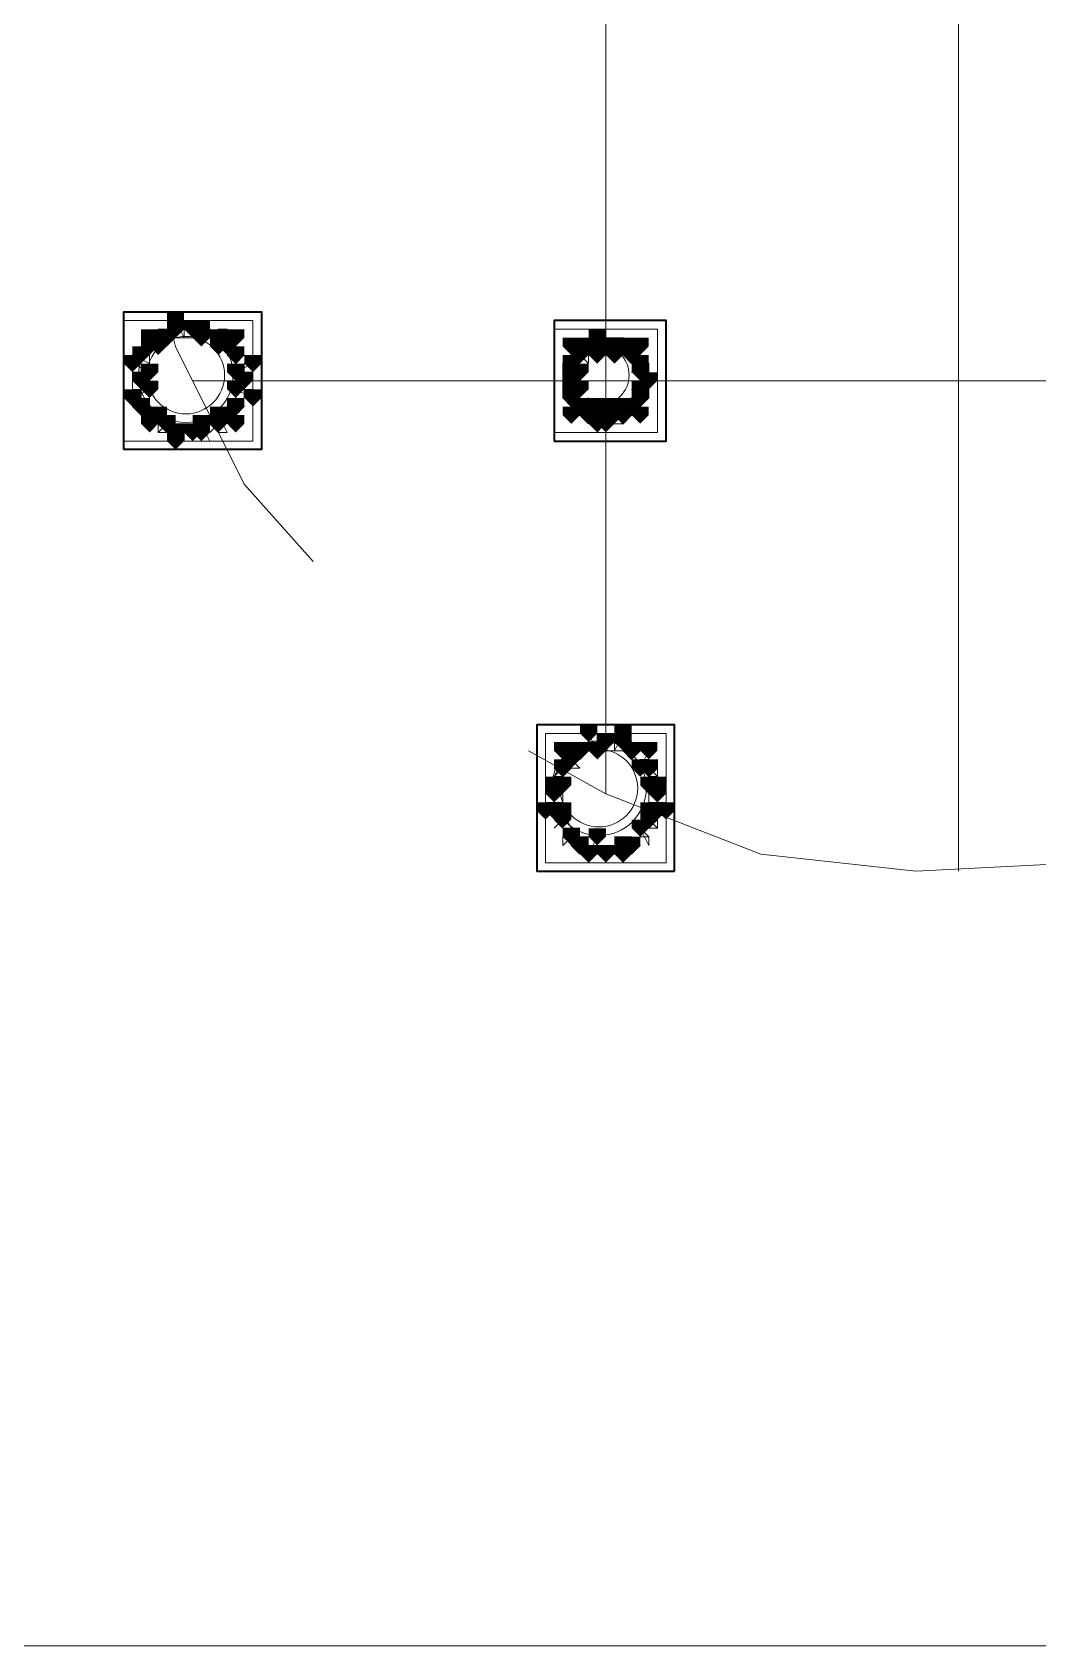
# Model space of a CAD drawing. Header units: millimetres. Extents: x 2315 to 4619, y 1334 to 1897.
# Drawn here: x 4179.45 to 4186.58, y 1530.21 to 1541.67 of the extents above; entities that cross this region are included whole.
import ezdxf

# ---------------------------------------------------------------- set-up
doc = ezdxf.new("R2010")
doc.units = ezdxf.units.MM
for name, color, linetype, true_color in [('PDF_10', 7, 'Continuous', 0x00b85c), ('PDF_AXIS', 7, 'Continuous', 0x00b85c), ('PDF_柱构件', 7, 'Continuous', 0x00b85c), ('PDF_转运站初步方案', 7, 'Continuous', 0x00b85c)]:
    doc.layers.add(name, color=color, linetype=linetype, true_color=true_color)
doc.layers.add('PDF_中心线层', color=1, linetype='Continuous')
doc.layers.add('PDF_粗实线层', color=7, linetype='Continuous')

msp = doc.modelspace()

# ---------------------------------------------------------------- hatches: boundary and pattern name
at = {"layer": 'PDF_10', "transparency": 33554559}
for points in [[(4180.585, 1539.62), (4180.524, 1539.62), (4180.524, 1539.558), (4180.585, 1539.497), (4180.646, 1539.558), (4180.646, 1539.62)], [(4180.585, 1539.62), (4180.524, 1539.62), (4180.524, 1539.558), (4180.585, 1539.497), (4180.646, 1539.558), (4180.646, 1539.62)], [(4180.402, 1539.558), (4180.34, 1539.558), (4180.34, 1539.497), (4180.402, 1539.436), (4180.463, 1539.497), (4180.463, 1539.558)], [(4180.402, 1539.558), (4180.34, 1539.558), (4180.34, 1539.497), (4180.402, 1539.436), (4180.463, 1539.497), (4180.463, 1539.558)], [(4180.768, 1539.558), (4180.707, 1539.558), (4180.707, 1539.497), (4180.768, 1539.436), (4180.829, 1539.497), (4180.829, 1539.558)], [(4180.768, 1539.558), (4180.707, 1539.558), (4180.707, 1539.497), (4180.768, 1539.436), (4180.829, 1539.497), (4180.829, 1539.558)], [(4183.395, 1539.497), (4183.333, 1539.497), (4183.333, 1539.436), (4183.395, 1539.375), (4183.456, 1539.436), (4183.456, 1539.497)], [(4183.395, 1539.497), (4183.333, 1539.497), (4183.333, 1539.436), (4183.395, 1539.375), (4183.456, 1539.436), (4183.456, 1539.497)], [(4183.395, 1539.497), (4183.333, 1539.497), (4183.333, 1539.436), (4183.395, 1539.375), (4183.456, 1539.436), (4183.456, 1539.497)], [(4183.517, 1539.497), (4183.456, 1539.497), (4183.456, 1539.436), (4183.517, 1539.375), (4183.578, 1539.436), (4183.578, 1539.497)], [(4183.517, 1539.497), (4183.456, 1539.497), (4183.456, 1539.436), (4183.517, 1539.375), (4183.578, 1539.436), (4183.578, 1539.497)], [(4183.639, 1539.497), (4183.578, 1539.497), (4183.578, 1539.436), (4183.639, 1539.375), (4183.7, 1539.436), (4183.7, 1539.497)], [(4183.639, 1539.497), (4183.578, 1539.497), (4183.578, 1539.436), (4183.639, 1539.375), (4183.7, 1539.436), (4183.7, 1539.497)], [(4180.218, 1539.436), (4180.157, 1539.436), (4180.157, 1539.375), (4180.218, 1539.314), (4180.279, 1539.375), (4180.279, 1539.436)], [(4180.218, 1539.436), (4180.157, 1539.436), (4180.157, 1539.375), (4180.218, 1539.314), (4180.279, 1539.375), (4180.279, 1539.436)], [(4180.89, 1539.436), (4180.829, 1539.436), (4180.829, 1539.375), (4180.89, 1539.314), (4180.951, 1539.375), (4180.951, 1539.436)], [(4180.89, 1539.436), (4180.829, 1539.436), (4180.829, 1539.375), (4180.89, 1539.314), (4180.951, 1539.375), (4180.951, 1539.436)], [(4180.89, 1539.436), (4180.829, 1539.436), (4180.829, 1539.375), (4180.89, 1539.314), (4180.951, 1539.375), (4180.951, 1539.436)], [(4183.272, 1539.375), (4183.211, 1539.375), (4183.211, 1539.314), (4183.272, 1539.253), (4183.333, 1539.314), (4183.333, 1539.375)], [(4183.272, 1539.375), (4183.211, 1539.375), (4183.211, 1539.314), (4183.272, 1539.253), (4183.333, 1539.314), (4183.333, 1539.375)], [(4183.761, 1539.375), (4183.7, 1539.375), (4183.7, 1539.314), (4183.761, 1539.253), (4183.822, 1539.314), (4183.822, 1539.375)], [(4183.761, 1539.375), (4183.7, 1539.375), (4183.7, 1539.314), (4183.761, 1539.253), (4183.822, 1539.314), (4183.822, 1539.375)], [(4183.761, 1539.375), (4183.7, 1539.375), (4183.7, 1539.314), (4183.761, 1539.253), (4183.822, 1539.314), (4183.822, 1539.375)], [(4180.218, 1539.253), (4180.157, 1539.253), (4180.157, 1539.192), (4180.218, 1539.131), (4180.279, 1539.192), (4180.279, 1539.253)], [(4180.218, 1539.253), (4180.157, 1539.253), (4180.157, 1539.192), (4180.218, 1539.131), (4180.279, 1539.192), (4180.279, 1539.253)], [(4180.951, 1539.253), (4180.89, 1539.253), (4180.89, 1539.192), (4180.951, 1539.131), (4181.012, 1539.192), (4181.012, 1539.253)], [(4180.951, 1539.253), (4180.89, 1539.253), (4180.89, 1539.192), (4180.951, 1539.131), (4181.012, 1539.192), (4181.012, 1539.253)], [(4183.272, 1539.253), (4183.211, 1539.253), (4183.211, 1539.192), (4183.272, 1539.131), (4183.333, 1539.192), (4183.333, 1539.253)], [(4183.272, 1539.253), (4183.211, 1539.253), (4183.211, 1539.192), (4183.272, 1539.131), (4183.333, 1539.192), (4183.333, 1539.253)], [(4183.822, 1539.253), (4183.761, 1539.253), (4183.761, 1539.192), (4183.822, 1539.131), (4183.883, 1539.192), (4183.883, 1539.253)], [(4183.822, 1539.253), (4183.761, 1539.253), (4183.761, 1539.192), (4183.822, 1539.131), (4183.883, 1539.192), (4183.883, 1539.253)], [(4183.272, 1539.131), (4183.211, 1539.131), (4183.211, 1539.07), (4183.272, 1539.009), (4183.333, 1539.07), (4183.333, 1539.131)], [(4183.272, 1539.131), (4183.211, 1539.131), (4183.211, 1539.07), (4183.272, 1539.009), (4183.333, 1539.07), (4183.333, 1539.131)], [(4183.761, 1539.131), (4183.7, 1539.131), (4183.7, 1539.07), (4183.761, 1539.009), (4183.822, 1539.07), (4183.822, 1539.131)], [(4183.761, 1539.131), (4183.7, 1539.131), (4183.7, 1539.07), (4183.761, 1539.009), (4183.822, 1539.07), (4183.822, 1539.131)], [(4183.761, 1539.131), (4183.7, 1539.131), (4183.7, 1539.07), (4183.761, 1539.009), (4183.822, 1539.07), (4183.822, 1539.131)], [(4180.218, 1539.07), (4180.157, 1539.07), (4180.157, 1539.009), (4180.218, 1538.948), (4180.279, 1539.009), (4180.279, 1539.07)], [(4180.218, 1539.07), (4180.157, 1539.07), (4180.157, 1539.009), (4180.218, 1538.948), (4180.279, 1539.009), (4180.279, 1539.07)], [(4180.89, 1539.07), (4180.829, 1539.07), (4180.829, 1539.009), (4180.89, 1538.948), (4180.951, 1539.009), (4180.951, 1539.07)], [(4180.89, 1539.07), (4180.829, 1539.07), (4180.829, 1539.009), (4180.89, 1538.948), (4180.951, 1539.009), (4180.951, 1539.07)], [(4180.89, 1539.07), (4180.829, 1539.07), (4180.829, 1539.009), (4180.89, 1538.948), (4180.951, 1539.009), (4180.951, 1539.07)], [(4180.402, 1538.948), (4180.34, 1538.948), (4180.34, 1538.887), (4180.402, 1538.825), (4180.463, 1538.887), (4180.463, 1538.948)], [(4180.402, 1538.948), (4180.34, 1538.948), (4180.34, 1538.887), (4180.402, 1538.825), (4180.463, 1538.887), (4180.463, 1538.948)], [(4180.768, 1538.948), (4180.707, 1538.948), (4180.707, 1538.887), (4180.768, 1538.825), (4180.829, 1538.887), (4180.829, 1538.948)], [(4180.768, 1538.948), (4180.707, 1538.948), (4180.707, 1538.887), (4180.768, 1538.825), (4180.829, 1538.887), (4180.829, 1538.948)], [(4183.395, 1539.009), (4183.333, 1539.009), (4183.333, 1538.948), (4183.395, 1538.887), (4183.456, 1538.948), (4183.456, 1539.009)], [(4183.395, 1539.009), (4183.333, 1539.009), (4183.333, 1538.948), (4183.395, 1538.887), (4183.456, 1538.948), (4183.456, 1539.009)], [(4183.395, 1539.009), (4183.333, 1539.009), (4183.333, 1538.948), (4183.395, 1538.887), (4183.456, 1538.948), (4183.456, 1539.009)], [(4183.517, 1538.948), (4183.456, 1538.948), (4183.456, 1538.887), (4183.517, 1538.825), (4183.578, 1538.887), (4183.578, 1538.948)], [(4183.517, 1538.948), (4183.456, 1538.948), (4183.456, 1538.887), (4183.517, 1538.825), (4183.578, 1538.887), (4183.578, 1538.948)], [(4183.639, 1539.009), (4183.578, 1539.009), (4183.578, 1538.948), (4183.639, 1538.887), (4183.7, 1538.948), (4183.7, 1539.009)], [(4183.639, 1539.009), (4183.578, 1539.009), (4183.578, 1538.948), (4183.639, 1538.887), (4183.7, 1538.948), (4183.7, 1539.009)], [(4180.585, 1538.887), (4180.524, 1538.887), (4180.524, 1538.825), (4180.585, 1538.764), (4180.646, 1538.825), (4180.646, 1538.887)], [(4180.585, 1538.887), (4180.524, 1538.887), (4180.524, 1538.825), (4180.585, 1538.764), (4180.646, 1538.825), (4180.646, 1538.887)], [(4183.333, 1536.627), (4183.272, 1536.627), (4183.272, 1536.565), (4183.333, 1536.504), (4183.395, 1536.565), (4183.395, 1536.627)], [(4183.333, 1536.627), (4183.272, 1536.627), (4183.272, 1536.565), (4183.333, 1536.504), (4183.395, 1536.565), (4183.395, 1536.627)], [(4183.333, 1536.627), (4183.272, 1536.627), (4183.272, 1536.565), (4183.333, 1536.504), (4183.395, 1536.565), (4183.395, 1536.627)], [(4183.517, 1536.688), (4183.456, 1536.688), (4183.456, 1536.627), (4183.517, 1536.565), (4183.578, 1536.627), (4183.578, 1536.688)], [(4183.517, 1536.688), (4183.456, 1536.688), (4183.456, 1536.627), (4183.517, 1536.565), (4183.578, 1536.627), (4183.578, 1536.688)], [(4183.7, 1536.627), (4183.639, 1536.627), (4183.639, 1536.565), (4183.7, 1536.504), (4183.761, 1536.565), (4183.761, 1536.627)], [(4183.7, 1536.627), (4183.639, 1536.627), (4183.639, 1536.565), (4183.7, 1536.504), (4183.761, 1536.565), (4183.761, 1536.627)], [(4183.7, 1536.627), (4183.639, 1536.627), (4183.639, 1536.565), (4183.7, 1536.504), (4183.761, 1536.565), (4183.761, 1536.627)], [(4183.211, 1536.504), (4183.15, 1536.504), (4183.15, 1536.443), (4183.211, 1536.382), (4183.272, 1536.443), (4183.272, 1536.504)], [(4183.211, 1536.504), (4183.15, 1536.504), (4183.15, 1536.443), (4183.211, 1536.382), (4183.272, 1536.443), (4183.272, 1536.504)], [(4183.822, 1536.504), (4183.761, 1536.504), (4183.761, 1536.443), (4183.822, 1536.382), (4183.883, 1536.443), (4183.883, 1536.504)], [(4183.822, 1536.504), (4183.761, 1536.504), (4183.761, 1536.443), (4183.822, 1536.382), (4183.883, 1536.443), (4183.883, 1536.504)], [(4183.15, 1536.321), (4183.089, 1536.321), (4183.089, 1536.26), (4183.15, 1536.199), (4183.211, 1536.26), (4183.211, 1536.321)], [(4183.15, 1536.321), (4183.089, 1536.321), (4183.089, 1536.26), (4183.15, 1536.199), (4183.211, 1536.26), (4183.211, 1536.321)], [(4183.15, 1536.321), (4183.089, 1536.321), (4183.089, 1536.26), (4183.15, 1536.199), (4183.211, 1536.26), (4183.211, 1536.321)], [(4183.883, 1536.321), (4183.822, 1536.321), (4183.822, 1536.26), (4183.883, 1536.199), (4183.944, 1536.26), (4183.944, 1536.321)], [(4183.883, 1536.321), (4183.822, 1536.321), (4183.822, 1536.26), (4183.883, 1536.199), (4183.944, 1536.26), (4183.944, 1536.321)], [(4183.211, 1536.138), (4183.15, 1536.138), (4183.15, 1536.077), (4183.211, 1536.016), (4183.272, 1536.077), (4183.272, 1536.138)], [(4183.211, 1536.138), (4183.15, 1536.138), (4183.15, 1536.077), (4183.211, 1536.016), (4183.272, 1536.077), (4183.272, 1536.138)], [(4183.822, 1536.138), (4183.761, 1536.138), (4183.761, 1536.077), (4183.822, 1536.016), (4183.883, 1536.077), (4183.883, 1536.138)], [(4183.822, 1536.138), (4183.761, 1536.138), (4183.761, 1536.077), (4183.822, 1536.016), (4183.883, 1536.077), (4183.883, 1536.138)], [(4183.333, 1535.955), (4183.272, 1535.955), (4183.272, 1535.894), (4183.333, 1535.832), (4183.395, 1535.894), (4183.395, 1535.955)], [(4183.333, 1535.955), (4183.272, 1535.955), (4183.272, 1535.894), (4183.333, 1535.832), (4183.395, 1535.894), (4183.395, 1535.955)], [(4183.7, 1535.955), (4183.639, 1535.955), (4183.639, 1535.894), (4183.7, 1535.832), (4183.761, 1535.894), (4183.761, 1535.955)], [(4183.7, 1535.955), (4183.639, 1535.955), (4183.639, 1535.894), (4183.7, 1535.832), (4183.761, 1535.894), (4183.761, 1535.955)], [(4183.517, 1535.894), (4183.456, 1535.894), (4183.456, 1535.832), (4183.517, 1535.771), (4183.578, 1535.832), (4183.578, 1535.894)], [(4183.517, 1535.894), (4183.456, 1535.894), (4183.456, 1535.832), (4183.517, 1535.771), (4183.578, 1535.832), (4183.578, 1535.894)]]:
    msp.add_hatch(color=256, dxfattribs=at).paths.add_polyline_path(points)
at = {"layer": 'PDF_柱构件', "transparency": 33554559}
for points in [[(4180.463, 1539.681), (4180.402, 1539.681), (4180.402, 1539.62), (4180.463, 1539.558), (4180.524, 1539.62), (4180.524, 1539.681)], [(4180.463, 1539.62), (4180.402, 1539.62), (4180.402, 1539.558), (4180.463, 1539.497), (4180.524, 1539.558), (4180.524, 1539.62)], [(4180.646, 1539.62), (4180.585, 1539.62), (4180.585, 1539.558), (4180.646, 1539.497), (4180.707, 1539.558), (4180.707, 1539.62)], [(4180.279, 1539.558), (4180.218, 1539.558), (4180.218, 1539.497), (4180.279, 1539.436), (4180.34, 1539.497), (4180.34, 1539.558)], [(4180.279, 1539.497), (4180.218, 1539.497), (4180.218, 1539.436), (4180.279, 1539.375), (4180.34, 1539.436), (4180.34, 1539.497)], [(4180.34, 1539.497), (4180.279, 1539.497), (4180.279, 1539.436), (4180.34, 1539.375), (4180.402, 1539.436), (4180.402, 1539.497)], [(4180.646, 1539.558), (4180.585, 1539.558), (4180.585, 1539.497), (4180.646, 1539.436), (4180.707, 1539.497), (4180.707, 1539.558)], [(4180.768, 1539.497), (4180.707, 1539.497), (4180.707, 1539.436), (4180.768, 1539.375), (4180.829, 1539.436), (4180.829, 1539.497)], [(4180.829, 1539.497), (4180.768, 1539.497), (4180.768, 1539.436), (4180.829, 1539.375), (4180.89, 1539.436), (4180.89, 1539.497)], [(4180.89, 1539.558), (4180.829, 1539.558), (4180.829, 1539.497), (4180.89, 1539.436), (4180.951, 1539.497), (4180.951, 1539.558)], [(4183.272, 1539.497), (4183.211, 1539.497), (4183.211, 1539.436), (4183.272, 1539.375), (4183.333, 1539.436), (4183.333, 1539.497)], [(4183.456, 1539.558), (4183.395, 1539.558), (4183.395, 1539.497), (4183.456, 1539.436), (4183.517, 1539.497), (4183.517, 1539.558)], [(4183.456, 1539.497), (4183.395, 1539.497), (4183.395, 1539.436), (4183.456, 1539.375), (4183.517, 1539.436), (4183.517, 1539.497)], [(4183.578, 1539.497), (4183.517, 1539.497), (4183.517, 1539.436), (4183.578, 1539.375), (4183.639, 1539.436), (4183.639, 1539.497)], [(4183.761, 1539.497), (4183.7, 1539.497), (4183.7, 1539.436), (4183.761, 1539.375), (4183.822, 1539.436), (4183.822, 1539.497)], [(4180.157, 1539.375), (4180.096, 1539.375), (4180.096, 1539.314), (4180.157, 1539.253), (4180.218, 1539.314), (4180.218, 1539.375)], [(4181.012, 1539.375), (4180.951, 1539.375), (4180.951, 1539.314), (4181.012, 1539.253), (4181.073, 1539.314), (4181.073, 1539.375)], [(4183.333, 1539.436), (4183.272, 1539.436), (4183.272, 1539.375), (4183.333, 1539.314), (4183.395, 1539.375), (4183.395, 1539.436)], [(4183.456, 1539.436), (4183.395, 1539.436), (4183.395, 1539.375), (4183.456, 1539.314), (4183.517, 1539.375), (4183.517, 1539.436)], [(4183.578, 1539.436), (4183.517, 1539.436), (4183.517, 1539.375), (4183.578, 1539.314), (4183.639, 1539.375), (4183.639, 1539.436)], [(4183.7, 1539.436), (4183.639, 1539.436), (4183.639, 1539.375), (4183.7, 1539.314), (4183.761, 1539.375), (4183.761, 1539.436)], [(4180.279, 1539.314), (4180.218, 1539.314), (4180.218, 1539.253), (4180.279, 1539.192), (4180.34, 1539.253), (4180.34, 1539.314)], [(4180.89, 1539.314), (4180.829, 1539.314), (4180.829, 1539.253), (4180.89, 1539.192), (4180.951, 1539.253), (4180.951, 1539.314)], [(4183.272, 1539.314), (4183.211, 1539.314), (4183.211, 1539.253), (4183.272, 1539.192), (4183.333, 1539.253), (4183.333, 1539.314)], [(4183.333, 1539.314), (4183.272, 1539.314), (4183.272, 1539.253), (4183.333, 1539.192), (4183.395, 1539.253), (4183.395, 1539.314)], [(4183.761, 1539.314), (4183.7, 1539.314), (4183.7, 1539.253), (4183.761, 1539.192), (4183.822, 1539.253), (4183.822, 1539.314)], [(4180.157, 1539.131), (4180.096, 1539.131), (4180.096, 1539.07), (4180.157, 1539.009), (4180.218, 1539.07), (4180.218, 1539.131)], [(4180.279, 1539.192), (4180.218, 1539.192), (4180.218, 1539.131), (4180.279, 1539.07), (4180.34, 1539.131), (4180.34, 1539.192)], [(4180.89, 1539.192), (4180.829, 1539.192), (4180.829, 1539.131), (4180.89, 1539.07), (4180.951, 1539.131), (4180.951, 1539.192)], [(4181.012, 1539.131), (4180.951, 1539.131), (4180.951, 1539.07), (4181.012, 1539.009), (4181.073, 1539.07), (4181.073, 1539.131)], [(4183.272, 1539.192), (4183.211, 1539.192), (4183.211, 1539.131), (4183.272, 1539.07), (4183.333, 1539.131), (4183.333, 1539.192)], [(4183.333, 1539.192), (4183.272, 1539.192), (4183.272, 1539.131), (4183.333, 1539.07), (4183.395, 1539.131), (4183.395, 1539.192)], [(4183.761, 1539.192), (4183.7, 1539.192), (4183.7, 1539.131), (4183.761, 1539.07), (4183.822, 1539.131), (4183.822, 1539.192)], [(4183.333, 1539.07), (4183.272, 1539.07), (4183.272, 1539.009), (4183.333, 1538.948), (4183.395, 1539.009), (4183.395, 1539.07)], [(4183.456, 1539.07), (4183.395, 1539.07), (4183.395, 1539.009), (4183.456, 1538.948), (4183.517, 1539.009), (4183.517, 1539.07)], [(4183.578, 1539.07), (4183.517, 1539.07), (4183.517, 1539.009), (4183.578, 1538.948), (4183.639, 1539.009), (4183.639, 1539.07)], [(4183.7, 1539.07), (4183.639, 1539.07), (4183.639, 1539.009), (4183.7, 1538.948), (4183.761, 1539.009), (4183.761, 1539.07)], [(4180.279, 1539.009), (4180.218, 1539.009), (4180.218, 1538.948), (4180.279, 1538.887), (4180.34, 1538.948), (4180.34, 1539.009)], [(4180.279, 1538.948), (4180.218, 1538.948), (4180.218, 1538.887), (4180.279, 1538.825), (4180.34, 1538.887), (4180.34, 1538.948)], [(4180.34, 1539.009), (4180.279, 1539.009), (4180.279, 1538.948), (4180.34, 1538.887), (4180.402, 1538.948), (4180.402, 1539.009)], [(4180.646, 1538.948), (4180.585, 1538.948), (4180.585, 1538.887), (4180.646, 1538.825), (4180.707, 1538.887), (4180.707, 1538.948)], [(4180.768, 1539.009), (4180.707, 1539.009), (4180.707, 1538.948), (4180.768, 1538.887), (4180.829, 1538.948), (4180.829, 1539.009)], [(4180.829, 1539.009), (4180.768, 1539.009), (4180.768, 1538.948), (4180.829, 1538.887), (4180.89, 1538.948), (4180.89, 1539.009)], [(4180.89, 1538.948), (4180.829, 1538.948), (4180.829, 1538.887), (4180.89, 1538.825), (4180.951, 1538.887), (4180.951, 1538.948)], [(4183.272, 1539.009), (4183.211, 1539.009), (4183.211, 1538.948), (4183.272, 1538.887), (4183.333, 1538.948), (4183.333, 1539.009)], [(4183.456, 1539.009), (4183.395, 1539.009), (4183.395, 1538.948), (4183.456, 1538.887), (4183.517, 1538.948), (4183.517, 1539.009)], [(4183.456, 1538.948), (4183.395, 1538.948), (4183.395, 1538.887), (4183.456, 1538.825), (4183.517, 1538.887), (4183.517, 1538.948)], [(4183.578, 1539.009), (4183.517, 1539.009), (4183.517, 1538.948), (4183.578, 1538.887), (4183.639, 1538.948), (4183.639, 1539.009)], [(4183.761, 1539.009), (4183.7, 1539.009), (4183.7, 1538.948), (4183.761, 1538.887), (4183.822, 1538.948), (4183.822, 1539.009)], [(4180.463, 1538.887), (4180.402, 1538.887), (4180.402, 1538.825), (4180.463, 1538.764), (4180.524, 1538.825), (4180.524, 1538.887)], [(4180.463, 1538.825), (4180.402, 1538.825), (4180.402, 1538.764), (4180.463, 1538.703), (4180.524, 1538.764), (4180.524, 1538.825)], [(4180.646, 1538.887), (4180.585, 1538.887), (4180.585, 1538.825), (4180.646, 1538.764), (4180.707, 1538.825), (4180.707, 1538.887)], [(4183.395, 1536.749), (4183.333, 1536.749), (4183.333, 1536.688), (4183.395, 1536.627), (4183.456, 1536.688), (4183.456, 1536.749)], [(4183.639, 1536.749), (4183.578, 1536.749), (4183.578, 1536.688), (4183.639, 1536.627), (4183.7, 1536.688), (4183.7, 1536.749)], [(4183.211, 1536.627), (4183.15, 1536.627), (4183.15, 1536.565), (4183.211, 1536.504), (4183.272, 1536.565), (4183.272, 1536.627)], [(4183.456, 1536.627), (4183.395, 1536.627), (4183.395, 1536.565), (4183.456, 1536.504), (4183.517, 1536.565), (4183.517, 1536.627)], [(4183.639, 1536.688), (4183.578, 1536.688), (4183.578, 1536.627), (4183.639, 1536.565), (4183.7, 1536.627), (4183.7, 1536.688)], [(4183.822, 1536.627), (4183.761, 1536.627), (4183.761, 1536.565), (4183.822, 1536.504), (4183.883, 1536.565), (4183.883, 1536.627)], [(4183.272, 1536.565), (4183.211, 1536.565), (4183.211, 1536.504), (4183.272, 1536.443), (4183.333, 1536.504), (4183.333, 1536.565)], [(4183.761, 1536.504), (4183.7, 1536.504), (4183.7, 1536.443), (4183.761, 1536.382), (4183.822, 1536.443), (4183.822, 1536.504)], [(4183.15, 1536.382), (4183.089, 1536.382), (4183.089, 1536.321), (4183.15, 1536.26), (4183.211, 1536.321), (4183.211, 1536.382)], [(4183.211, 1536.382), (4183.15, 1536.382), (4183.15, 1536.321), (4183.211, 1536.26), (4183.272, 1536.321), (4183.272, 1536.382)], [(4183.822, 1536.382), (4183.761, 1536.382), (4183.761, 1536.321), (4183.822, 1536.26), (4183.883, 1536.321), (4183.883, 1536.382)], [(4183.883, 1536.382), (4183.822, 1536.382), (4183.822, 1536.321), (4183.883, 1536.26), (4183.944, 1536.321), (4183.944, 1536.382)], [(4183.089, 1536.199), (4183.028, 1536.199), (4183.028, 1536.138), (4183.089, 1536.077), (4183.15, 1536.138), (4183.15, 1536.199)], [(4183.15, 1536.199), (4183.089, 1536.199), (4183.089, 1536.138), (4183.15, 1536.077), (4183.211, 1536.138), (4183.211, 1536.199)], [(4183.211, 1536.199), (4183.15, 1536.199), (4183.15, 1536.138), (4183.211, 1536.077), (4183.272, 1536.138), (4183.272, 1536.199)], [(4183.822, 1536.199), (4183.761, 1536.199), (4183.761, 1536.138), (4183.822, 1536.077), (4183.883, 1536.138), (4183.883, 1536.199)], [(4183.883, 1536.199), (4183.822, 1536.199), (4183.822, 1536.138), (4183.883, 1536.077), (4183.944, 1536.138), (4183.944, 1536.199)], [(4183.944, 1536.199), (4183.883, 1536.199), (4183.883, 1536.138), (4183.944, 1536.077), (4184.005, 1536.138), (4184.005, 1536.199)], [(4183.761, 1536.077), (4183.7, 1536.077), (4183.7, 1536.016), (4183.761, 1535.955), (4183.822, 1536.016), (4183.822, 1536.077)], [(4183.272, 1536.016), (4183.211, 1536.016), (4183.211, 1535.955), (4183.272, 1535.894), (4183.333, 1535.955), (4183.333, 1536.016)], [(4183.456, 1536.016), (4183.395, 1536.016), (4183.395, 1535.955), (4183.456, 1535.894), (4183.517, 1535.955), (4183.517, 1536.016)], [(4183.639, 1535.955), (4183.578, 1535.955), (4183.578, 1535.894), (4183.639, 1535.832), (4183.7, 1535.894), (4183.7, 1535.955)], [(4183.395, 1535.894), (4183.333, 1535.894), (4183.333, 1535.832), (4183.395, 1535.771), (4183.456, 1535.832), (4183.456, 1535.894)], [(4183.639, 1535.894), (4183.578, 1535.894), (4183.578, 1535.832), (4183.639, 1535.771), (4183.7, 1535.832), (4183.7, 1535.894)]]:
    msp.add_hatch(color=256, dxfattribs=at).paths.add_polyline_path(points)
at = {"layer": 'PDF_转运站初步方案', "transparency": 33554559}
for points in [[(4180.585, 1539.62), (4180.524, 1539.62), (4180.524, 1539.558), (4180.585, 1539.497), (4180.646, 1539.558), (4180.646, 1539.62)], [(4180.585, 1539.62), (4180.524, 1539.62), (4180.524, 1539.558), (4180.585, 1539.497), (4180.646, 1539.558), (4180.646, 1539.62)], [(4180.402, 1539.558), (4180.34, 1539.558), (4180.34, 1539.497), (4180.402, 1539.436), (4180.463, 1539.497), (4180.463, 1539.558)], [(4180.402, 1539.558), (4180.34, 1539.558), (4180.34, 1539.497), (4180.402, 1539.436), (4180.463, 1539.497), (4180.463, 1539.558)], [(4180.768, 1539.558), (4180.707, 1539.558), (4180.707, 1539.497), (4180.768, 1539.436), (4180.829, 1539.497), (4180.829, 1539.558)], [(4180.768, 1539.558), (4180.707, 1539.558), (4180.707, 1539.497), (4180.768, 1539.436), (4180.829, 1539.497), (4180.829, 1539.558)], [(4183.395, 1539.497), (4183.333, 1539.497), (4183.333, 1539.436), (4183.395, 1539.375), (4183.456, 1539.436), (4183.456, 1539.497)], [(4183.395, 1539.497), (4183.333, 1539.497), (4183.333, 1539.436), (4183.395, 1539.375), (4183.456, 1539.436), (4183.456, 1539.497)], [(4183.517, 1539.497), (4183.456, 1539.497), (4183.456, 1539.436), (4183.517, 1539.375), (4183.578, 1539.436), (4183.578, 1539.497)], [(4183.517, 1539.497), (4183.456, 1539.497), (4183.456, 1539.436), (4183.517, 1539.375), (4183.578, 1539.436), (4183.578, 1539.497)], [(4183.639, 1539.497), (4183.578, 1539.497), (4183.578, 1539.436), (4183.639, 1539.375), (4183.7, 1539.436), (4183.7, 1539.497)], [(4183.639, 1539.497), (4183.578, 1539.497), (4183.578, 1539.436), (4183.639, 1539.375), (4183.7, 1539.436), (4183.7, 1539.497)], [(4180.218, 1539.436), (4180.157, 1539.436), (4180.157, 1539.375), (4180.218, 1539.314), (4180.279, 1539.375), (4180.279, 1539.436)], [(4180.218, 1539.436), (4180.157, 1539.436), (4180.157, 1539.375), (4180.218, 1539.314), (4180.279, 1539.375), (4180.279, 1539.436)], [(4180.89, 1539.436), (4180.829, 1539.436), (4180.829, 1539.375), (4180.89, 1539.314), (4180.951, 1539.375), (4180.951, 1539.436)], [(4180.89, 1539.436), (4180.829, 1539.436), (4180.829, 1539.375), (4180.89, 1539.314), (4180.951, 1539.375), (4180.951, 1539.436)], [(4183.272, 1539.375), (4183.211, 1539.375), (4183.211, 1539.314), (4183.272, 1539.253), (4183.333, 1539.314), (4183.333, 1539.375)], [(4183.272, 1539.375), (4183.211, 1539.375), (4183.211, 1539.314), (4183.272, 1539.253), (4183.333, 1539.314), (4183.333, 1539.375)], [(4183.761, 1539.375), (4183.7, 1539.375), (4183.7, 1539.314), (4183.761, 1539.253), (4183.822, 1539.314), (4183.822, 1539.375)], [(4183.761, 1539.375), (4183.7, 1539.375), (4183.7, 1539.314), (4183.761, 1539.253), (4183.822, 1539.314), (4183.822, 1539.375)], [(4180.218, 1539.253), (4180.157, 1539.253), (4180.157, 1539.192), (4180.218, 1539.131), (4180.279, 1539.192), (4180.279, 1539.253)], [(4180.218, 1539.253), (4180.157, 1539.253), (4180.157, 1539.192), (4180.218, 1539.131), (4180.279, 1539.192), (4180.279, 1539.253)], [(4180.951, 1539.253), (4180.89, 1539.253), (4180.89, 1539.192), (4180.951, 1539.131), (4181.012, 1539.192), (4181.012, 1539.253)], [(4180.951, 1539.253), (4180.89, 1539.253), (4180.89, 1539.192), (4180.951, 1539.131), (4181.012, 1539.192), (4181.012, 1539.253)], [(4183.272, 1539.253), (4183.211, 1539.253), (4183.211, 1539.192), (4183.272, 1539.131), (4183.333, 1539.192), (4183.333, 1539.253)], [(4183.272, 1539.253), (4183.211, 1539.253), (4183.211, 1539.192), (4183.272, 1539.131), (4183.333, 1539.192), (4183.333, 1539.253)], [(4183.822, 1539.253), (4183.761, 1539.253), (4183.761, 1539.192), (4183.822, 1539.131), (4183.883, 1539.192), (4183.883, 1539.253)], [(4183.822, 1539.253), (4183.761, 1539.253), (4183.761, 1539.192), (4183.822, 1539.131), (4183.883, 1539.192), (4183.883, 1539.253)], [(4183.272, 1539.131), (4183.211, 1539.131), (4183.211, 1539.07), (4183.272, 1539.009), (4183.333, 1539.07), (4183.333, 1539.131)], [(4183.272, 1539.131), (4183.211, 1539.131), (4183.211, 1539.07), (4183.272, 1539.009), (4183.333, 1539.07), (4183.333, 1539.131)], [(4183.761, 1539.131), (4183.7, 1539.131), (4183.7, 1539.07), (4183.761, 1539.009), (4183.822, 1539.07), (4183.822, 1539.131)], [(4183.761, 1539.131), (4183.7, 1539.131), (4183.7, 1539.07), (4183.761, 1539.009), (4183.822, 1539.07), (4183.822, 1539.131)], [(4180.218, 1539.07), (4180.157, 1539.07), (4180.157, 1539.009), (4180.218, 1538.948), (4180.279, 1539.009), (4180.279, 1539.07)], [(4180.218, 1539.07), (4180.157, 1539.07), (4180.157, 1539.009), (4180.218, 1538.948), (4180.279, 1539.009), (4180.279, 1539.07)], [(4180.89, 1539.07), (4180.829, 1539.07), (4180.829, 1539.009), (4180.89, 1538.948), (4180.951, 1539.009), (4180.951, 1539.07)], [(4180.89, 1539.07), (4180.829, 1539.07), (4180.829, 1539.009), (4180.89, 1538.948), (4180.951, 1539.009), (4180.951, 1539.07)], [(4180.402, 1538.948), (4180.34, 1538.948), (4180.34, 1538.887), (4180.402, 1538.825), (4180.463, 1538.887), (4180.463, 1538.948)], [(4180.402, 1538.948), (4180.34, 1538.948), (4180.34, 1538.887), (4180.402, 1538.825), (4180.463, 1538.887), (4180.463, 1538.948)], [(4180.768, 1538.948), (4180.707, 1538.948), (4180.707, 1538.887), (4180.768, 1538.825), (4180.829, 1538.887), (4180.829, 1538.948)], [(4180.768, 1538.948), (4180.707, 1538.948), (4180.707, 1538.887), (4180.768, 1538.825), (4180.829, 1538.887), (4180.829, 1538.948)], [(4183.395, 1539.009), (4183.333, 1539.009), (4183.333, 1538.948), (4183.395, 1538.887), (4183.456, 1538.948), (4183.456, 1539.009)], [(4183.395, 1539.009), (4183.333, 1539.009), (4183.333, 1538.948), (4183.395, 1538.887), (4183.456, 1538.948), (4183.456, 1539.009)], [(4183.517, 1538.948), (4183.456, 1538.948), (4183.456, 1538.887), (4183.517, 1538.825), (4183.578, 1538.887), (4183.578, 1538.948)], [(4183.517, 1538.948), (4183.456, 1538.948), (4183.456, 1538.887), (4183.517, 1538.825), (4183.578, 1538.887), (4183.578, 1538.948)], [(4183.639, 1539.009), (4183.578, 1539.009), (4183.578, 1538.948), (4183.639, 1538.887), (4183.7, 1538.948), (4183.7, 1539.009)], [(4183.639, 1539.009), (4183.578, 1539.009), (4183.578, 1538.948), (4183.639, 1538.887), (4183.7, 1538.948), (4183.7, 1539.009)], [(4180.585, 1538.887), (4180.524, 1538.887), (4180.524, 1538.825), (4180.585, 1538.764), (4180.646, 1538.825), (4180.646, 1538.887)], [(4180.585, 1538.887), (4180.524, 1538.887), (4180.524, 1538.825), (4180.585, 1538.764), (4180.646, 1538.825), (4180.646, 1538.887)], [(4183.333, 1536.627), (4183.272, 1536.627), (4183.272, 1536.565), (4183.333, 1536.504), (4183.395, 1536.565), (4183.395, 1536.627)], [(4183.333, 1536.627), (4183.272, 1536.627), (4183.272, 1536.565), (4183.333, 1536.504), (4183.395, 1536.565), (4183.395, 1536.627)], [(4183.517, 1536.688), (4183.456, 1536.688), (4183.456, 1536.627), (4183.517, 1536.565), (4183.578, 1536.627), (4183.578, 1536.688)], [(4183.517, 1536.688), (4183.456, 1536.688), (4183.456, 1536.627), (4183.517, 1536.565), (4183.578, 1536.627), (4183.578, 1536.688)], [(4183.7, 1536.627), (4183.639, 1536.627), (4183.639, 1536.565), (4183.7, 1536.504), (4183.761, 1536.565), (4183.761, 1536.627)], [(4183.7, 1536.627), (4183.639, 1536.627), (4183.639, 1536.565), (4183.7, 1536.504), (4183.761, 1536.565), (4183.761, 1536.627)], [(4183.211, 1536.504), (4183.15, 1536.504), (4183.15, 1536.443), (4183.211, 1536.382), (4183.272, 1536.443), (4183.272, 1536.504)], [(4183.211, 1536.504), (4183.15, 1536.504), (4183.15, 1536.443), (4183.211, 1536.382), (4183.272, 1536.443), (4183.272, 1536.504)], [(4183.822, 1536.504), (4183.761, 1536.504), (4183.761, 1536.443), (4183.822, 1536.382), (4183.883, 1536.443), (4183.883, 1536.504)], [(4183.822, 1536.504), (4183.761, 1536.504), (4183.761, 1536.443), (4183.822, 1536.382), (4183.883, 1536.443), (4183.883, 1536.504)], [(4183.15, 1536.321), (4183.089, 1536.321), (4183.089, 1536.26), (4183.15, 1536.199), (4183.211, 1536.26), (4183.211, 1536.321)], [(4183.15, 1536.321), (4183.089, 1536.321), (4183.089, 1536.26), (4183.15, 1536.199), (4183.211, 1536.26), (4183.211, 1536.321)], [(4183.883, 1536.321), (4183.822, 1536.321), (4183.822, 1536.26), (4183.883, 1536.199), (4183.944, 1536.26), (4183.944, 1536.321)], [(4183.883, 1536.321), (4183.822, 1536.321), (4183.822, 1536.26), (4183.883, 1536.199), (4183.944, 1536.26), (4183.944, 1536.321)], [(4183.211, 1536.138), (4183.15, 1536.138), (4183.15, 1536.077), (4183.211, 1536.016), (4183.272, 1536.077), (4183.272, 1536.138)], [(4183.211, 1536.138), (4183.15, 1536.138), (4183.15, 1536.077), (4183.211, 1536.016), (4183.272, 1536.077), (4183.272, 1536.138)], [(4183.822, 1536.138), (4183.761, 1536.138), (4183.761, 1536.077), (4183.822, 1536.016), (4183.883, 1536.077), (4183.883, 1536.138)], [(4183.822, 1536.138), (4183.761, 1536.138), (4183.761, 1536.077), (4183.822, 1536.016), (4183.883, 1536.077), (4183.883, 1536.138)], [(4183.333, 1535.955), (4183.272, 1535.955), (4183.272, 1535.894), (4183.333, 1535.832), (4183.395, 1535.894), (4183.395, 1535.955)], [(4183.333, 1535.955), (4183.272, 1535.955), (4183.272, 1535.894), (4183.333, 1535.832), (4183.395, 1535.894), (4183.395, 1535.955)], [(4183.7, 1535.955), (4183.639, 1535.955), (4183.639, 1535.894), (4183.7, 1535.832), (4183.761, 1535.894), (4183.761, 1535.955)], [(4183.7, 1535.955), (4183.639, 1535.955), (4183.639, 1535.894), (4183.7, 1535.832), (4183.761, 1535.894), (4183.761, 1535.955)], [(4183.517, 1535.894), (4183.456, 1535.894), (4183.456, 1535.832), (4183.517, 1535.771), (4183.578, 1535.832), (4183.578, 1535.894)], [(4183.517, 1535.894), (4183.456, 1535.894), (4183.456, 1535.832), (4183.517, 1535.771), (4183.578, 1535.832), (4183.578, 1535.894)]]:
    msp.add_hatch(color=256, dxfattribs=at).paths.add_polyline_path(points)

# ---------------------------------------------------------------- linework, layer by layer
at = {"layer": 'PDF_10', "lineweight": 18}
for points in [[(4180.585, 1539.62), (4180.585, 1539.558), (4180.524, 1539.558)], [(4180.402, 1539.558), (4180.34, 1539.497)], [(4180.402, 1539.497), (4180.34, 1539.558)], [(4180.768, 1539.558), (4180.768, 1539.497), (4180.707, 1539.558)], [(4183.517, 1539.436), (4183.517, 1539.497)], [(4180.279, 1539.436), (4180.218, 1539.375), (4180.279, 1539.375)], [(4180.89, 1539.375), (4180.89, 1539.436)], [(4183.272, 1539.375), (4183.272, 1539.314), (4183.333, 1539.314)], [(4183.395, 1539.436), (4183.333, 1539.436)], [(4183.578, 1539.436), (4183.456, 1539.436)], [(4183.7, 1539.436), (4183.639, 1539.436), (4183.7, 1539.436)], [(4183.761, 1539.314), (4183.761, 1539.375)], [(4180.218, 1539.253), (4180.218, 1539.131)], [(4180.951, 1539.131), (4180.951, 1539.253)], [(4183.272, 1539.253), (4183.272, 1539.131)], [(4183.822, 1539.131), (4183.822, 1539.253)], [(4180.218, 1539.192), (4180.157, 1539.192)], [(4180.89, 1539.192), (4180.951, 1539.192)], [(4183.272, 1539.192), (4183.211, 1539.192)], [(4183.761, 1539.192), (4183.822, 1539.192)], [(4183.333, 1539.07), (4183.272, 1539.07), (4183.272, 1539.009)], [(4183.761, 1539.009), (4183.761, 1539.07)], [(4180.279, 1539.009), (4180.218, 1539.009), (4180.279, 1538.948)], [(4180.89, 1538.948), (4180.89, 1539.009)], [(4183.333, 1538.948), (4183.395, 1538.948)], [(4183.517, 1538.948), (4183.517, 1538.887)], [(4183.7, 1538.948), (4183.639, 1538.948), (4183.7, 1538.948)], [(4180.34, 1538.887), (4180.402, 1538.825)], [(4180.402, 1538.887), (4180.34, 1538.825)], [(4180.524, 1538.825), (4180.585, 1538.825), (4180.585, 1538.764)], [(4180.707, 1538.825), (4180.768, 1538.887), (4180.768, 1538.825)], [(4183.456, 1538.887), (4183.578, 1538.887)], [(4183.456, 1536.627), (4183.578, 1536.627)], [(4183.517, 1536.565), (4183.517, 1536.627)], [(4183.272, 1536.565), (4183.395, 1536.565)], [(4183.7, 1536.565), (4183.761, 1536.565)], [(4183.15, 1536.382), (4183.211, 1536.443)], [(4183.211, 1536.382), (4183.15, 1536.443)], [(4183.822, 1536.443), (4183.883, 1536.382)], [(4183.822, 1536.382), (4183.883, 1536.443)], [(4183.15, 1536.199), (4183.15, 1536.26)], [(4183.944, 1536.26), (4183.883, 1536.26), (4183.883, 1536.199)], [(4183.211, 1536.016), (4183.15, 1536.077)], [(4183.211, 1536.077), (4183.15, 1536.016)], [(4183.883, 1536.077), (4183.822, 1536.016)], [(4183.822, 1536.077), (4183.883, 1536.016)], [(4183.395, 1535.894), (4183.272, 1535.955)], [(4183.333, 1535.955), (4183.333, 1535.894)], [(4183.761, 1535.955), (4183.7, 1535.894), (4183.7, 1535.955)], [(4183.578, 1535.832), (4183.456, 1535.832)], [(4183.517, 1535.894), (4183.517, 1535.832)]]:
    msp.add_lwpolyline(points, dxfattribs=at)
at = {"layer": 'PDF_AXIS', "lineweight": 18}
for points in [[(4180.096, 1538.764), (4180.096, 1539.62), (4181.012, 1539.62), (4181.012, 1538.764)], [(4183.15, 1538.825), (4183.15, 1539.558), (4183.883, 1539.558), (4183.883, 1538.825)], [(4183.944, 1535.771), (4183.944, 1536.688), (4183.089, 1536.688), (4183.089, 1535.771)]]:
    msp.add_lwpolyline(points, close=True, dxfattribs=at)
at = {"layer": 'PDF_中心线层', "color": 112, "lineweight": 18, "true_color": 0x00b85c}
msp.add_lwpolyline([(4186.021, 1535.71), (4186.021, 1547.682)], close=True, dxfattribs=at)
for points in [[(4183.517, 1547.133), (4183.517, 1536.26)], [(4192.007, 1541.635), (4192.007, 1541.147), (4191.763, 1539.986), (4191.335, 1538.948), (4190.724, 1537.97), (4189.93, 1537.176), (4189.014, 1536.504), (4187.976, 1536.016), (4186.876, 1535.771), (4185.716, 1535.71), (4184.616, 1535.832), (4183.517, 1536.26), (4182.967, 1536.565)], [(4181.44, 1537.909), (4180.951, 1538.459), (4180.463, 1539.436), (4180.402, 1539.681)], [(4191.457, 1539.192), (4180.585, 1539.192)]]:
    msp.add_lwpolyline(points, dxfattribs=at)
at = {"layer": 'PDF_柱构件', "lineweight": 18}
for points in [[(4180.463, 1539.62), (4180.524, 1539.497), (4180.463, 1539.497)], [(4180.585, 1539.497), (4180.524, 1539.497), (4180.524, 1539.62), (4180.585, 1539.62)], [(4180.707, 1539.62), (4180.646, 1539.497), (4180.646, 1539.62)], [(4180.279, 1539.497), (4180.34, 1539.436)], [(4180.463, 1539.497), (4180.34, 1539.436), (4180.34, 1539.558), (4180.402, 1539.558)], [(4180.768, 1539.436), (4180.707, 1539.497), (4180.768, 1539.558), (4180.829, 1539.558)], [(4180.89, 1539.497), (4180.768, 1539.436)], [(4183.456, 1539.436), (4183.395, 1539.375), (4183.333, 1539.436), (4183.395, 1539.497)], [(4183.456, 1539.497), (4183.456, 1539.375)], [(4183.578, 1539.436), (4183.456, 1539.436), (4183.456, 1539.497), (4183.578, 1539.497)], [(4183.639, 1539.497), (4183.578, 1539.375), (4183.578, 1539.497)], [(4183.7, 1539.375), (4183.578, 1539.436), (4183.639, 1539.497), (4183.7, 1539.436)], [(4180.279, 1539.375), (4180.279, 1539.314), (4180.157, 1539.375), (4180.218, 1539.436)], [(4180.89, 1539.314), (4180.829, 1539.375), (4180.89, 1539.436), (4180.951, 1539.375)], [(4183.333, 1539.375), (4183.272, 1539.253), (4183.211, 1539.314), (4183.272, 1539.375)], [(4183.272, 1539.436), (4183.395, 1539.375), (4183.395, 1539.314)], [(4183.761, 1539.436), (4183.7, 1539.314), (4183.639, 1539.375)], [(4183.761, 1539.253), (4183.7, 1539.375), (4183.761, 1539.375), (4183.822, 1539.314)], [(4180.157, 1539.314), (4180.279, 1539.253)], [(4180.218, 1539.253), (4180.218, 1539.131), (4180.157, 1539.131), (4180.157, 1539.253)], [(4181.012, 1539.314), (4180.89, 1539.253)], [(4180.89, 1539.131), (4180.89, 1539.253), (4181.012, 1539.253), (4181.012, 1539.131)], [(4183.211, 1539.314), (4183.333, 1539.253), (4183.211, 1539.253)], [(4183.272, 1539.253), (4183.272, 1539.131), (4183.211, 1539.131), (4183.211, 1539.253)], [(4183.822, 1539.253), (4183.761, 1539.253), (4183.7, 1539.253), (4183.822, 1539.314)], [(4183.761, 1539.131), (4183.761, 1539.253), (4183.822, 1539.253), (4183.822, 1539.131)], [(4180.157, 1539.07), (4180.279, 1539.131)], [(4181.012, 1539.07), (4180.89, 1539.131)], [(4183.211, 1539.131), (4183.333, 1539.131), (4183.211, 1539.07)], [(4183.272, 1539.131), (4183.333, 1539.009), (4183.272, 1539.009), (4183.211, 1539.07)], [(4183.822, 1539.07), (4183.7, 1539.131), (4183.761, 1539.131), (4183.822, 1539.131)], [(4183.7, 1539.009), (4183.761, 1539.131), (4183.822, 1539.07), (4183.761, 1539.009)], [(4180.279, 1539.07), (4180.279, 1539.009), (4180.218, 1538.948), (4180.157, 1539.009)], [(4180.829, 1539.009), (4180.89, 1539.07), (4180.951, 1539.009), (4180.89, 1538.948)], [(4183.272, 1538.948), (4183.395, 1539.07), (4183.395, 1539.009)], [(4183.761, 1538.948), (4183.639, 1539.009), (4183.7, 1539.07)], [(4180.279, 1538.887), (4180.34, 1538.948)], [(4180.34, 1538.948), (4180.463, 1538.887), (4180.402, 1538.825), (4180.34, 1538.825)], [(4180.707, 1538.887), (4180.768, 1538.948), (4180.829, 1538.825), (4180.768, 1538.825)], [(4180.89, 1538.887), (4180.768, 1538.948)], [(4183.395, 1539.009), (4183.456, 1538.948), (4183.395, 1538.887), (4183.333, 1538.948)], [(4183.456, 1538.887), (4183.456, 1539.009)], [(4183.456, 1538.948), (4183.578, 1538.948), (4183.578, 1538.887), (4183.456, 1538.887)], [(4183.578, 1538.887), (4183.578, 1539.009), (4183.639, 1538.887)], [(4183.578, 1538.948), (4183.7, 1539.009), (4183.7, 1538.948), (4183.639, 1538.887)], [(4180.463, 1538.764), (4180.463, 1538.887), (4180.524, 1538.887)], [(4180.524, 1538.887), (4180.585, 1538.887), (4180.585, 1538.764), (4180.524, 1538.764)], [(4180.646, 1538.764), (4180.646, 1538.887), (4180.707, 1538.764)], [(4183.333, 1536.504), (4183.395, 1536.565), (4183.333, 1536.627), (4183.272, 1536.565)], [(4183.395, 1536.688), (4183.456, 1536.565)], [(4183.456, 1536.565), (4183.578, 1536.565), (4183.578, 1536.688), (4183.456, 1536.688)], [(4183.639, 1536.688), (4183.578, 1536.565), (4183.639, 1536.565)], [(4183.639, 1536.565), (4183.7, 1536.504), (4183.761, 1536.565), (4183.7, 1536.627)], [(4183.211, 1536.382), (4183.272, 1536.443), (4183.211, 1536.504), (4183.15, 1536.382)], [(4183.211, 1536.565), (4183.272, 1536.443), (4183.333, 1536.443)], [(4183.822, 1536.565), (4183.761, 1536.443)], [(4183.761, 1536.443), (4183.822, 1536.382), (4183.883, 1536.382), (4183.883, 1536.504)], [(4183.089, 1536.321), (4183.211, 1536.321), (4183.089, 1536.382)], [(4183.944, 1536.382), (4183.822, 1536.321), (4183.944, 1536.321)], [(4183.211, 1536.199), (4183.211, 1536.26), (4183.089, 1536.26), (4183.089, 1536.199)], [(4183.822, 1536.26), (4183.822, 1536.199), (4183.944, 1536.199), (4183.944, 1536.26)], [(4183.089, 1536.138), (4183.211, 1536.138)], [(4183.272, 1536.016), (4183.211, 1536.138), (4183.15, 1536.077), (4183.211, 1536.016)], [(4183.822, 1536.138), (4183.761, 1536.016), (4183.883, 1536.016), (4183.883, 1536.077)], [(4183.944, 1536.138), (4183.822, 1536.138)], [(4183.211, 1535.894), (4183.333, 1536.016), (4183.272, 1536.016), (4183.211, 1535.955)], [(4183.395, 1535.955), (4183.333, 1535.955), (4183.272, 1535.894), (4183.333, 1535.832)], [(4183.395, 1535.832), (4183.456, 1535.955)], [(4183.639, 1535.832), (4183.639, 1535.955), (4183.578, 1535.955)], [(4183.7, 1535.955), (4183.639, 1535.955), (4183.7, 1535.832), (4183.761, 1535.894)], [(4183.578, 1535.894), (4183.456, 1535.894), (4183.456, 1535.832), (4183.578, 1535.832)]]:
    msp.add_lwpolyline(points, close=True, dxfattribs=at)
for points in [[(4180.218, 1539.314), (4180.218, 1539.253)], [(4180.951, 1539.253), (4180.951, 1539.314)], [(4180.218, 1539.131), (4180.218, 1539.07)], [(4180.951, 1539.07), (4180.951, 1539.131)], [(4183.395, 1536.627), (4183.456, 1536.627)], [(4183.761, 1536.504), (4183.822, 1536.504)], [(4183.822, 1535.955), (4183.761, 1536.016), (4183.822, 1535.894), (4183.822, 1535.955), (4183.761, 1535.955)], [(4183.456, 1535.894), (4183.395, 1535.894)]]:
    msp.add_lwpolyline(points, dxfattribs=at)
at = {"layer": 'PDF_粗实线层', "color": 112, "lineweight": 35, "true_color": 0x00b85c}
for points in [[(4180.096, 1538.703), (4180.096, 1539.681), (4181.073, 1539.681), (4181.073, 1538.703)], [(4183.15, 1538.764), (4183.944, 1538.764), (4183.944, 1539.62), (4183.15, 1539.62)], [(4184.005, 1535.71), (4184.005, 1536.749), (4183.028, 1536.749), (4183.028, 1535.71)]]:
    msp.add_lwpolyline(points, close=True, dxfattribs=at)
at = {"layer": 'PDF_转运站初步方案', "color": 142, "lineweight": 5, "true_color": 0x00a5dd}
msp.add_lwpolyline([(3419.942, 1530.213), (4209.904, 1530.213)], dxfattribs=at)
at = {"layer": 'PDF_转运站初步方案', "lineweight": 18}
for centre, radius in [((4180.536, 1539.232), 0.336), ((4180.536, 1539.232), 0.275), ((4183.468, 1539.232), 0.214), ((4183.468, 1539.232), 0.214), ((4183.468, 1536.3), 0.336), ((4183.468, 1536.3), 0.275)]:
    msp.add_circle(centre, radius, dxfattribs=at)

doc.saveas('drawing.dxf')
